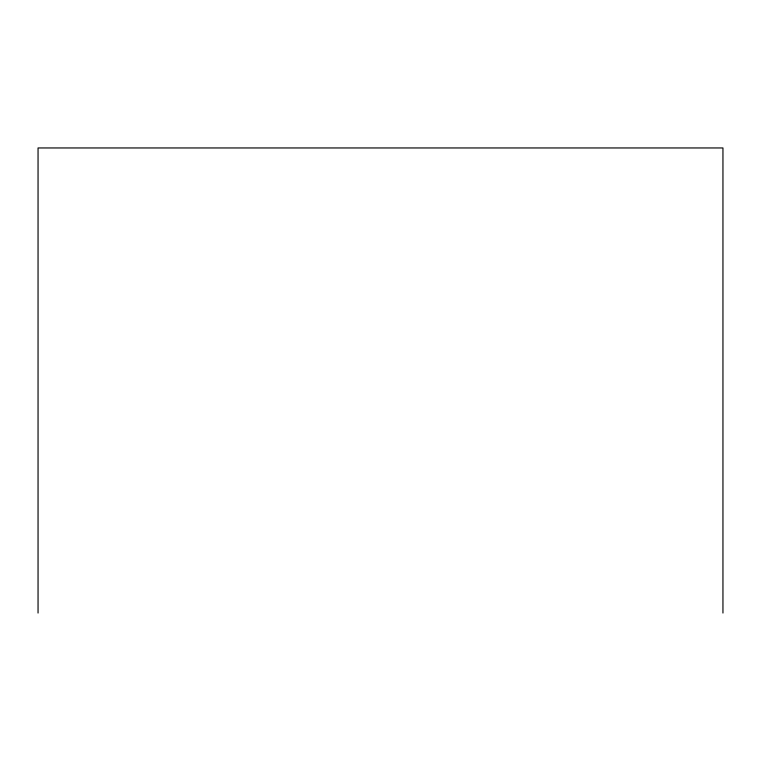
<?xml version="1.0" encoding="UTF-8"?>
<svg xmlns="http://www.w3.org/2000/svg" width="761" height="761" viewBox="0 0 761 761"><rect width="100%" height="100%" fill="white"/><g stroke="black" fill="none" stroke-linecap="round" stroke-linejoin="round"><path stroke-width="1.14" d="M722.95 613.043L722.95 147.957L38.05 147.957L38.05 613.043"/></g></svg>
